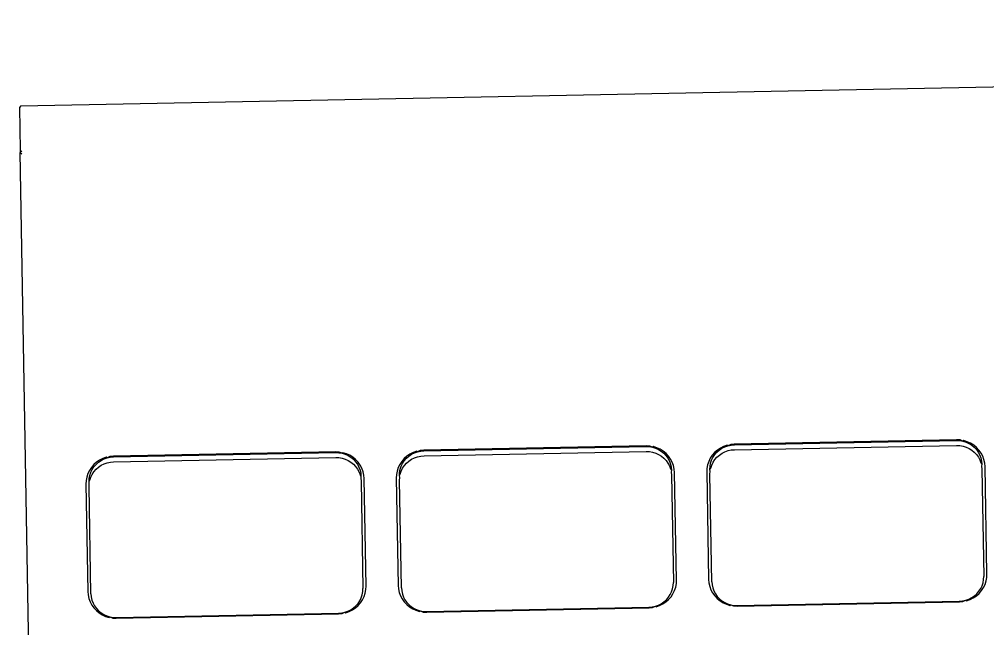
# Model space of a CAD drawing. Header units: millimetres. Extents: x 44692 to 101945, y -26273 to 14445.
# Drawn here: x 66972.4 to 67026.3, y -2968 to -2934.1 of the extents above; entities that cross this region are included whole.
import ezdxf

# ---------------------------------------------------------------- set-up
doc = ezdxf.new("R2010")
doc.units = ezdxf.units.MM
doc.header["$LTSCALE"] = 100
doc.layers.add('Muebles', color=112, linetype='Continuous')

msp = doc.modelspace()

# ---------------------------------------------------------------- linework, layer by layer
at = {"layer": 'Muebles'}
for p, q in [((66972.52, -2938.869), (67219.083, -2934.063)), ((66972.52, -2938.869), (66972.434, -2938.957)), ((66972.434, -2938.957), (66972.476, -2941.342)), ((66972.476, -2941.342), (66972.478, -2941.478)), ((66972.476, -2941.342), (66972.565, -2941.406)), ((66972.478, -2941.478), (66972.568, -2941.543)), ((66974.336, -3046.808), (66972.478, -2941.478)), ((67007.316, -2957.792), (66994.943, -2958.033)), ((66994.949, -2958.068), (67007.311, -2957.827)), ((67007.311, -2957.827), (67007.492, -2957.835)), ((67007.515, -2957.801), (67007.316, -2957.792)), ((67007.492, -2957.835), (67007.67, -2957.866)), ((67007.67, -2957.866), (67007.515, -2957.801)), ((67007.716, -2957.836), (67007.67, -2957.866)), ((67007.911, -2957.896), (67007.716, -2957.836)), ((67011.628, -2957.823), (67011.446, -2957.915)), ((67011.535, -2957.926), (67011.696, -2957.844)), ((67011.821, -2957.756), (67011.628, -2957.823)), ((67011.696, -2957.844), (67011.867, -2957.784)), ((67011.867, -2957.784), (67011.821, -2957.756)), ((67012.021, -2957.713), (67011.867, -2957.784)), ((67011.867, -2957.784), (67012.044, -2957.746)), ((67012.219, -2957.696), (67012.021, -2957.713)), ((67012.044, -2957.746), (67012.225, -2957.731)), ((67024.592, -2957.455), (67012.219, -2957.696)), ((67012.225, -2957.731), (67024.587, -2957.49)), ((67012.23, -2958.004), (67024.592, -2957.763)), ((67024.587, -2957.49), (67024.768, -2957.498)), ((67024.791, -2957.464), (67024.592, -2957.455)), ((67024.592, -2957.763), (67024.773, -2957.771)), ((67024.768, -2957.498), (67024.946, -2957.529)), ((67024.773, -2957.771), (67024.951, -2957.802)), ((67024.946, -2957.529), (67024.791, -2957.464)), ((67024.992, -2957.499), (67024.946, -2957.529)), ((67024.946, -2957.529), (67025.119, -2957.583)), ((67024.951, -2957.802), (67025.124, -2957.856)), ((67025.187, -2957.559), (67024.992, -2957.499)), ((67025.119, -2957.583), (67025.283, -2957.658)), ((67025.372, -2957.644), (67025.187, -2957.559)), ((67025.283, -2957.658), (67025.436, -2957.753)), ((67025.544, -2957.751), (67025.372, -2957.644)), ((67025.436, -2957.753), (67025.574, -2957.867)), ((67025.7, -2957.88), (67025.544, -2957.751)), ((66977.667, -2958.37), (66977.469, -2958.386)), ((66990.04, -2958.128), (66977.667, -2958.37)), ((66977.673, -2958.405), (66990.035, -2958.164)), ((66990.035, -2958.164), (66990.216, -2958.172)), ((66990.238, -2958.137), (66990.04, -2958.128)), ((66990.216, -2958.172), (66990.394, -2958.203)), ((66990.394, -2958.203), (66990.238, -2958.137)), ((66990.44, -2958.172), (66990.394, -2958.203)), ((66990.394, -2958.203), (66990.567, -2958.256)), ((66990.635, -2958.233), (66990.44, -2958.172)), ((66990.567, -2958.256), (66990.731, -2958.331)), ((66990.82, -2958.317), (66990.635, -2958.233)), ((66990.731, -2958.331), (66990.884, -2958.426)), ((66990.992, -2958.425), (66990.82, -2958.317)), ((66994.002, -2958.366), (66993.851, -2958.5)), ((66993.975, -2958.483), (66994.11, -2958.364)), ((66994.17, -2958.252), (66994.002, -2958.366)), ((66994.11, -2958.364), (66994.259, -2958.262)), ((66994.352, -2958.16), (66994.17, -2958.252)), ((66994.259, -2958.262), (66994.42, -2958.181)), ((66994.545, -2958.092), (66994.352, -2958.16)), ((66994.42, -2958.181), (66994.591, -2958.121)), ((66994.591, -2958.121), (66994.545, -2958.092)), ((66994.745, -2958.049), (66994.591, -2958.121)), ((66994.591, -2958.121), (66994.768, -2958.083)), ((66994.596, -2958.394), (66994.773, -2958.356)), ((66994.943, -2958.033), (66994.745, -2958.049)), ((66994.768, -2958.083), (66994.949, -2958.068)), ((66994.773, -2958.356), (66994.954, -2958.341)), ((66994.954, -2958.341), (67007.316, -2958.1)), ((67007.316, -2958.1), (67007.497, -2958.108)), ((67007.497, -2958.108), (67007.675, -2958.139)), ((67007.67, -2957.866), (67007.843, -2957.919)), ((67007.675, -2958.139), (67007.848, -2958.192)), ((67007.843, -2957.919), (67008.007, -2957.994)), ((67007.848, -2958.192), (67008.012, -2958.268)), ((67008.096, -2957.98), (67007.911, -2957.896)), ((67008.007, -2957.994), (67008.16, -2958.09)), ((67008.012, -2958.268), (67008.165, -2958.363)), ((67008.268, -2958.088), (67008.096, -2957.98)), ((67008.16, -2958.09), (67008.298, -2958.204)), ((67008.165, -2958.363), (67008.303, -2958.477)), ((67008.424, -2958.216), (67008.268, -2958.088)), ((67008.298, -2958.204), (67008.42, -2958.334)), ((67008.42, -2958.334), (67008.524, -2958.479)), ((67008.562, -2958.364), (67008.424, -2958.216)), ((67008.678, -2958.527), (67008.562, -2958.364)), ((67010.995, -2958.316), (67010.884, -2958.484)), ((67011.127, -2958.164), (67010.995, -2958.316)), ((67011.036, -2958.43), (67011.134, -2958.281)), ((67011.278, -2958.029), (67011.127, -2958.164)), ((67011.134, -2958.281), (67011.251, -2958.146)), ((67011.251, -2958.146), (67011.386, -2958.027)), ((67011.256, -2958.419), (67011.391, -2958.3)), ((67011.446, -2957.915), (67011.278, -2958.029)), ((67011.386, -2958.027), (67011.535, -2957.926)), ((67011.391, -2958.3), (67011.54, -2958.199)), ((67011.54, -2958.199), (67011.701, -2958.117)), ((67011.701, -2958.117), (67011.872, -2958.057)), ((67011.872, -2958.057), (67012.049, -2958.019)), ((67012.049, -2958.019), (67012.23, -2958.004)), ((67025.124, -2957.856), (67025.288, -2957.931)), ((67025.288, -2957.931), (67025.441, -2958.026)), ((67025.441, -2958.026), (67025.579, -2958.14)), ((67025.574, -2957.867), (67025.696, -2957.998)), ((67025.579, -2958.14), (67025.701, -2958.271)), ((67025.696, -2957.998), (67025.8, -2958.143)), ((67025.838, -2958.027), (67025.7, -2957.88)), ((67025.701, -2958.271), (67025.805, -2958.416)), ((67025.8, -2958.143), (67025.883, -2958.3)), ((67025.954, -2958.19), (67025.838, -2958.027)), ((67025.883, -2958.3), (67025.944, -2958.466)), ((67026.048, -2958.367), (67025.954, -2958.19)), ((67026.117, -2958.555), (67026.048, -2958.367)), ((66976.574, -2958.837), (66976.442, -2958.99)), ((66976.726, -2958.703), (66976.574, -2958.837)), ((66976.582, -2958.955), (66976.699, -2958.82)), ((66976.699, -2958.82), (66976.834, -2958.7)), ((66976.894, -2958.589), (66976.726, -2958.703)), ((66976.834, -2958.7), (66976.983, -2958.599)), ((66976.839, -2958.973), (66976.988, -2958.872)), ((66977.076, -2958.497), (66976.894, -2958.589)), ((66976.983, -2958.599), (66977.144, -2958.518)), ((66976.988, -2958.872), (66977.149, -2958.791)), ((66977.269, -2958.429), (66977.076, -2958.497)), ((66977.144, -2958.518), (66977.315, -2958.458)), ((66977.149, -2958.791), (66977.32, -2958.731)), ((66977.315, -2958.458), (66977.269, -2958.429)), ((66977.469, -2958.386), (66977.315, -2958.458)), ((66977.315, -2958.458), (66977.492, -2958.42)), ((66977.32, -2958.731), (66977.497, -2958.693)), ((66977.492, -2958.42), (66977.673, -2958.405)), ((66977.497, -2958.693), (66977.678, -2958.678)), ((66977.678, -2958.678), (66990.039, -2958.437)), ((66990.039, -2958.437), (66990.221, -2958.445)), ((66990.221, -2958.445), (66990.399, -2958.476)), ((66990.399, -2958.476), (66990.572, -2958.529)), ((66990.572, -2958.529), (66990.736, -2958.604)), ((66990.736, -2958.604), (66990.889, -2958.7)), ((66990.884, -2958.426), (66991.022, -2958.54)), ((66990.889, -2958.7), (66991.027, -2958.813)), ((66991.148, -2958.553), (66990.992, -2958.425)), ((66991.022, -2958.54), (66991.144, -2958.671)), ((66991.027, -2958.813), (66991.149, -2958.944)), ((66991.144, -2958.671), (66991.248, -2958.816)), ((66991.285, -2958.7), (66991.148, -2958.553)), ((66991.248, -2958.816), (66991.331, -2958.973)), ((66991.402, -2958.864), (66991.285, -2958.7)), ((66991.496, -2959.041), (66991.402, -2958.864)), ((66993.608, -2958.821), (66993.52, -2959.001)), ((66993.718, -2958.653), (66993.608, -2958.821)), ((66993.683, -2958.927), (66993.76, -2958.767)), ((66993.851, -2958.5), (66993.718, -2958.653)), ((66993.76, -2958.767), (66993.858, -2958.618)), ((66993.765, -2959.04), (66993.863, -2958.891)), ((66993.858, -2958.618), (66993.975, -2958.483)), ((66993.863, -2958.891), (66993.98, -2958.756)), ((66993.98, -2958.756), (66994.115, -2958.637)), ((66994.115, -2958.637), (66994.264, -2958.535)), ((66994.264, -2958.535), (66994.425, -2958.454)), ((66994.425, -2958.454), (66994.596, -2958.394)), ((67008.303, -2958.477), (67008.425, -2958.607)), ((67008.425, -2958.607), (67008.529, -2958.752)), ((67008.524, -2958.479), (67008.607, -2958.636)), ((67008.529, -2958.752), (67008.612, -2958.909)), ((67008.607, -2958.636), (67008.668, -2958.803)), ((67008.612, -2958.909), (67008.673, -2959.076)), ((67008.668, -2958.803), (67008.706, -2958.975)), ((67008.772, -2958.704), (67008.678, -2958.527)), ((67008.841, -2958.891), (67008.772, -2958.704)), ((67008.884, -2959.086), (67008.841, -2958.891)), ((67010.734, -2958.855), (67010.698, -2959.051)), ((67010.797, -2958.665), (67010.734, -2958.855)), ((67010.884, -2958.484), (67010.797, -2958.665)), ((67010.871, -2958.933), (67010.903, -2958.759)), ((67010.903, -2958.759), (67010.959, -2958.59)), ((67010.908, -2959.032), (67010.963, -2958.864)), ((67010.959, -2958.59), (67011.036, -2958.43)), ((67010.963, -2958.864), (67011.041, -2958.703)), ((67011.041, -2958.703), (67011.139, -2958.554)), ((67011.139, -2958.554), (67011.256, -2958.419)), ((67025.805, -2958.416), (67025.888, -2958.573)), ((67025.888, -2958.573), (67025.949, -2958.739)), ((67025.944, -2958.466), (67025.982, -2958.639)), ((67025.949, -2958.739), (67025.997, -2958.815)), ((67025.982, -2958.639), (67025.997, -2958.815)), ((67025.997, -2958.815), (67025.987, -2958.912)), ((67025.987, -2958.912), (67026.002, -2959.088)), ((67026.16, -2958.749), (67026.117, -2958.555)), ((67026.177, -2958.942), (67026.16, -2958.749)), ((66976.244, -2959.338), (66976.182, -2959.528)), ((66976.331, -2959.158), (66976.244, -2959.338)), ((66976.319, -2959.607), (66976.351, -2959.433)), ((66976.442, -2958.99), (66976.331, -2959.158)), ((66976.351, -2959.433), (66976.406, -2959.264)), ((66976.406, -2959.264), (66976.484, -2959.104)), ((66976.411, -2959.537), (66976.489, -2959.377)), ((66976.484, -2959.104), (66976.582, -2958.955)), ((66976.489, -2959.377), (66976.587, -2959.228)), ((66976.587, -2959.228), (66976.704, -2959.093)), ((66976.704, -2959.093), (66976.839, -2958.973)), ((66991.149, -2958.944), (66991.252, -2959.089)), ((66991.252, -2959.089), (66991.336, -2959.246)), ((66991.331, -2958.973), (66991.392, -2959.139)), ((66991.336, -2959.246), (66991.397, -2959.412)), ((66991.392, -2959.139), (66991.43, -2959.312)), ((66991.397, -2959.412), (66991.445, -2959.488)), ((66991.43, -2959.312), (66991.445, -2959.488)), ((66991.565, -2959.228), (66991.496, -2959.041)), ((66991.608, -2959.423), (66991.565, -2959.228)), ((66991.624, -2959.616), (66991.608, -2959.423)), ((66993.422, -2959.387), (66993.412, -2959.581)), ((66993.458, -2959.191), (66993.422, -2959.387)), ((66993.52, -2959.001), (66993.458, -2959.191)), ((66993.586, -2959.447), (66993.595, -2959.27)), ((66993.586, -2959.447), (66993.632, -2959.369)), ((66993.6, -2959.543), (66993.586, -2959.447)), ((66993.595, -2959.27), (66993.627, -2959.096)), ((66993.627, -2959.096), (66993.683, -2958.927)), ((66993.632, -2959.369), (66993.687, -2959.2)), ((66993.687, -2959.2), (66993.765, -2959.04)), ((67008.673, -2959.076), (67008.721, -2959.152)), ((67008.706, -2958.975), (67008.721, -2959.152)), ((67008.721, -2959.152), (67008.711, -2959.248)), ((67008.711, -2959.248), (67008.726, -2959.425)), ((67008.726, -2959.425), (67008.831, -2965.39)), ((67008.901, -2959.279), (67008.884, -2959.086)), ((67009.006, -2965.255), (67008.901, -2959.279)), ((67010.698, -2959.051), (67010.688, -2959.244)), ((67010.688, -2959.244), (67010.794, -2965.22)), ((67010.862, -2959.11), (67010.871, -2958.933)), ((67010.862, -2959.11), (67010.908, -2959.032)), ((67010.876, -2959.206), (67010.862, -2959.11)), ((67010.867, -2959.383), (67010.876, -2959.206)), ((67010.972, -2965.348), (67010.867, -2959.383)), ((67026.002, -2959.088), (67026.108, -2965.053)), ((67026.282, -2964.919), (67026.177, -2958.942)), ((66976.145, -2959.724), (66976.136, -2959.918)), ((66976.136, -2959.918), (66976.241, -2965.894)), ((66976.182, -2959.528), (66976.145, -2959.724)), ((66976.31, -2959.783), (66976.319, -2959.607)), ((66976.31, -2959.783), (66976.356, -2959.706)), ((66976.324, -2959.88), (66976.31, -2959.783)), ((66976.315, -2960.056), (66976.324, -2959.88)), ((66976.356, -2959.706), (66976.411, -2959.537)), ((66991.445, -2959.488), (66991.435, -2959.585)), ((66991.435, -2959.585), (66991.45, -2959.761)), ((66991.45, -2959.761), (66991.555, -2965.726)), ((66991.73, -2965.592), (66991.624, -2959.616)), ((66993.412, -2959.581), (66993.517, -2965.557)), ((66993.591, -2959.72), (66993.6, -2959.543)), ((66993.696, -2965.685), (66993.591, -2959.72)), ((66976.42, -2966.021), (66976.315, -2960.056)), ((67008.996, -2965.449), (67009.006, -2965.255)), ((67010.794, -2965.22), (67010.81, -2965.413)), ((67010.972, -2965.348), (67010.987, -2965.524)), ((67026.066, -2965.404), (67026.099, -2965.23)), ((67026.099, -2965.23), (67026.108, -2965.053)), ((67026.174, -2965.498), (67026.236, -2965.308)), ((67026.236, -2965.308), (67026.273, -2965.112)), ((67026.273, -2965.112), (67026.282, -2964.919)), ((66976.241, -2965.894), (66976.258, -2966.087)), ((66991.514, -2966.077), (66991.547, -2965.903)), ((66991.547, -2965.903), (66991.555, -2965.726)), ((66991.684, -2965.982), (66991.72, -2965.785)), ((66991.72, -2965.785), (66991.73, -2965.592)), ((66993.517, -2965.557), (66993.534, -2965.75)), ((66993.534, -2965.75), (66993.577, -2965.945)), ((66993.696, -2965.685), (66993.711, -2965.861)), ((66993.711, -2965.861), (66993.75, -2966.034)), ((67008.658, -2966.069), (67008.735, -2965.909)), ((67008.735, -2965.909), (67008.79, -2965.74)), ((67008.79, -2965.74), (67008.823, -2965.566)), ((67008.81, -2966.015), (67008.898, -2965.835)), ((67008.823, -2965.566), (67008.831, -2965.39)), ((67008.898, -2965.835), (67008.96, -2965.645)), ((67008.96, -2965.645), (67008.996, -2965.449)), ((67010.81, -2965.413), (67010.853, -2965.608)), ((67010.853, -2965.608), (67010.922, -2965.795)), ((67010.922, -2965.795), (67011.016, -2965.972)), ((67010.987, -2965.524), (67011.026, -2965.697)), ((67011.026, -2965.697), (67011.087, -2965.863)), ((67011.087, -2965.863), (67011.17, -2966.02)), ((67025.718, -2966.017), (67025.835, -2965.881)), ((67025.835, -2965.881), (67025.934, -2965.732)), ((67025.844, -2965.999), (67025.976, -2965.847)), ((67025.934, -2965.732), (67026.011, -2965.572)), ((67025.976, -2965.847), (67026.087, -2965.679)), ((67026.011, -2965.572), (67026.066, -2965.404)), ((67026.087, -2965.679), (67026.174, -2965.498)), ((66976.258, -2966.087), (66976.301, -2966.282)), ((66976.301, -2966.282), (66976.37, -2966.469)), ((66976.42, -2966.021), (66976.435, -2966.198)), ((66976.435, -2966.198), (66976.474, -2966.37)), ((66976.474, -2966.37), (66976.535, -2966.537)), ((66991.283, -2966.555), (66991.382, -2966.406)), ((66991.382, -2966.406), (66991.459, -2966.246)), ((66991.423, -2966.52), (66991.534, -2966.352)), ((66991.459, -2966.246), (66991.514, -2966.077)), ((66991.534, -2966.352), (66991.621, -2966.172)), ((66991.621, -2966.172), (66991.684, -2965.982)), ((66993.577, -2965.945), (66993.646, -2966.132)), ((66993.646, -2966.132), (66993.74, -2966.309)), ((66993.74, -2966.309), (66993.856, -2966.473)), ((66993.75, -2966.034), (66993.811, -2966.2)), ((66993.811, -2966.2), (66993.894, -2966.357)), ((66993.894, -2966.357), (66993.997, -2966.502)), ((67008.308, -2966.473), (67008.442, -2966.353)), ((67008.416, -2966.47), (67008.567, -2966.336)), ((67008.442, -2966.353), (67008.559, -2966.218)), ((67008.559, -2966.218), (67008.658, -2966.069)), ((67008.567, -2966.336), (67008.7, -2966.183)), ((67008.7, -2966.183), (67008.81, -2966.015)), ((67011.016, -2965.972), (67011.133, -2966.136)), ((67011.133, -2966.136), (67011.27, -2966.283)), ((67011.17, -2966.02), (67011.273, -2966.165)), ((67011.27, -2966.283), (67011.426, -2966.412)), ((67011.273, -2966.165), (67011.395, -2966.296)), ((67011.395, -2966.296), (67011.534, -2966.41)), ((67011.426, -2966.412), (67011.598, -2966.519)), ((67011.534, -2966.41), (67011.686, -2966.505)), ((67012.378, -2966.708), (67024.751, -2966.467)), ((67012.383, -2966.673), (67024.744, -2966.432)), ((67024.744, -2966.432), (67024.925, -2966.417)), ((67024.751, -2966.467), (67024.949, -2966.45)), ((67024.925, -2966.417), (67025.103, -2966.379)), ((67024.949, -2966.45), (67025.103, -2966.379)), ((67025.103, -2966.379), (67025.273, -2966.318)), ((67025.103, -2966.379), (67025.149, -2966.407)), ((67025.149, -2966.407), (67025.342, -2966.339)), ((67025.273, -2966.318), (67025.435, -2966.237)), ((67025.342, -2966.339), (67025.524, -2966.248)), ((67025.435, -2966.237), (67025.584, -2966.136)), ((67025.524, -2966.248), (67025.692, -2966.133)), ((67025.584, -2966.136), (67025.718, -2966.017)), ((67025.692, -2966.133), (67025.844, -2965.999)), ((66976.37, -2966.469), (66976.464, -2966.646)), ((66976.464, -2966.646), (66976.58, -2966.809)), ((66976.535, -2966.537), (66976.618, -2966.694)), ((66976.58, -2966.809), (66976.718, -2966.957)), ((66976.618, -2966.694), (66976.721, -2966.839)), ((66976.718, -2966.957), (66976.874, -2967.085)), ((66976.721, -2966.839), (66976.843, -2966.969)), ((66976.843, -2966.969), (66976.982, -2967.083)), ((66990.551, -2967.052), (66990.721, -2966.992)), ((66990.721, -2966.992), (66990.883, -2966.91)), ((66990.79, -2967.013), (66990.972, -2966.921)), ((66990.883, -2966.91), (66991.032, -2966.809)), ((66990.972, -2966.921), (66991.14, -2966.807)), ((66991.032, -2966.809), (66991.166, -2966.69)), ((66991.14, -2966.807), (66991.291, -2966.673)), ((66991.166, -2966.69), (66991.283, -2966.555)), ((66991.291, -2966.673), (66991.423, -2966.52)), ((66993.856, -2966.473), (66993.994, -2966.62)), ((66993.994, -2966.62), (66994.15, -2966.748)), ((66993.997, -2966.502), (66994.119, -2966.633)), ((66994.119, -2966.633), (66994.258, -2966.746)), ((66994.15, -2966.748), (66994.322, -2966.856)), ((66994.258, -2966.746), (66994.41, -2966.842)), ((66994.322, -2966.856), (66994.507, -2966.94)), ((66994.41, -2966.842), (66994.574, -2966.917)), ((66994.507, -2966.94), (66994.702, -2967.001)), ((66994.574, -2966.917), (66994.747, -2966.97)), ((66994.702, -2967.001), (66994.747, -2966.97)), ((66994.747, -2966.97), (66994.926, -2967.001)), ((66994.747, -2966.97), (66994.903, -2967.036)), ((66994.926, -2967.001), (66995.107, -2967.009)), ((66995.102, -2967.044), (67007.475, -2966.803)), ((66995.107, -2967.009), (67007.468, -2966.768)), ((67007.468, -2966.768), (67007.649, -2966.753)), ((67007.475, -2966.803), (67007.673, -2966.787)), ((67007.649, -2966.753), (67007.827, -2966.715)), ((67007.673, -2966.787), (67007.827, -2966.715)), ((67007.827, -2966.715), (67007.997, -2966.655)), ((67007.827, -2966.715), (67007.873, -2966.744)), ((67007.873, -2966.744), (67008.066, -2966.676)), ((67007.997, -2966.655), (67008.159, -2966.574)), ((67008.066, -2966.676), (67008.248, -2966.584)), ((67008.159, -2966.574), (67008.308, -2966.473)), ((67008.248, -2966.584), (67008.416, -2966.47)), ((67011.598, -2966.519), (67011.783, -2966.604)), ((67011.686, -2966.505), (67011.85, -2966.58)), ((67011.783, -2966.604), (67011.978, -2966.664)), ((67011.85, -2966.58), (67012.023, -2966.634)), ((67011.978, -2966.664), (67012.023, -2966.634)), ((67012.023, -2966.634), (67012.202, -2966.665)), ((67012.023, -2966.634), (67012.18, -2966.699)), ((67012.18, -2966.699), (67012.378, -2966.708)), ((67012.202, -2966.665), (67012.383, -2966.673)), ((66976.874, -2967.085), (66977.046, -2967.192)), ((66976.982, -2967.083), (66977.134, -2967.178)), ((66977.046, -2967.192), (66977.231, -2967.277)), ((66977.134, -2967.178), (66977.298, -2967.254)), ((66977.231, -2967.277), (66977.426, -2967.337)), ((66977.298, -2967.254), (66977.471, -2967.307)), ((66977.426, -2967.337), (66977.471, -2967.307)), ((66977.471, -2967.307), (66977.65, -2967.338)), ((66977.471, -2967.307), (66977.627, -2967.372)), ((66977.627, -2967.372), (66977.826, -2967.381)), ((66977.65, -2967.338), (66977.831, -2967.346)), ((66977.826, -2967.381), (66990.199, -2967.14)), ((66977.831, -2967.346), (66990.192, -2967.105)), ((66990.192, -2967.105), (66990.373, -2967.09)), ((66990.199, -2967.14), (66990.397, -2967.123)), ((66990.373, -2967.09), (66990.551, -2967.052)), ((66990.397, -2967.123), (66990.551, -2967.052)), ((66990.551, -2967.052), (66990.597, -2967.081)), ((66990.597, -2967.081), (66990.79, -2967.013)), ((66994.903, -2967.036), (66995.102, -2967.044))]:
    msp.add_line(p, q, dxfattribs=at)

doc.saveas('drawing.dxf')
